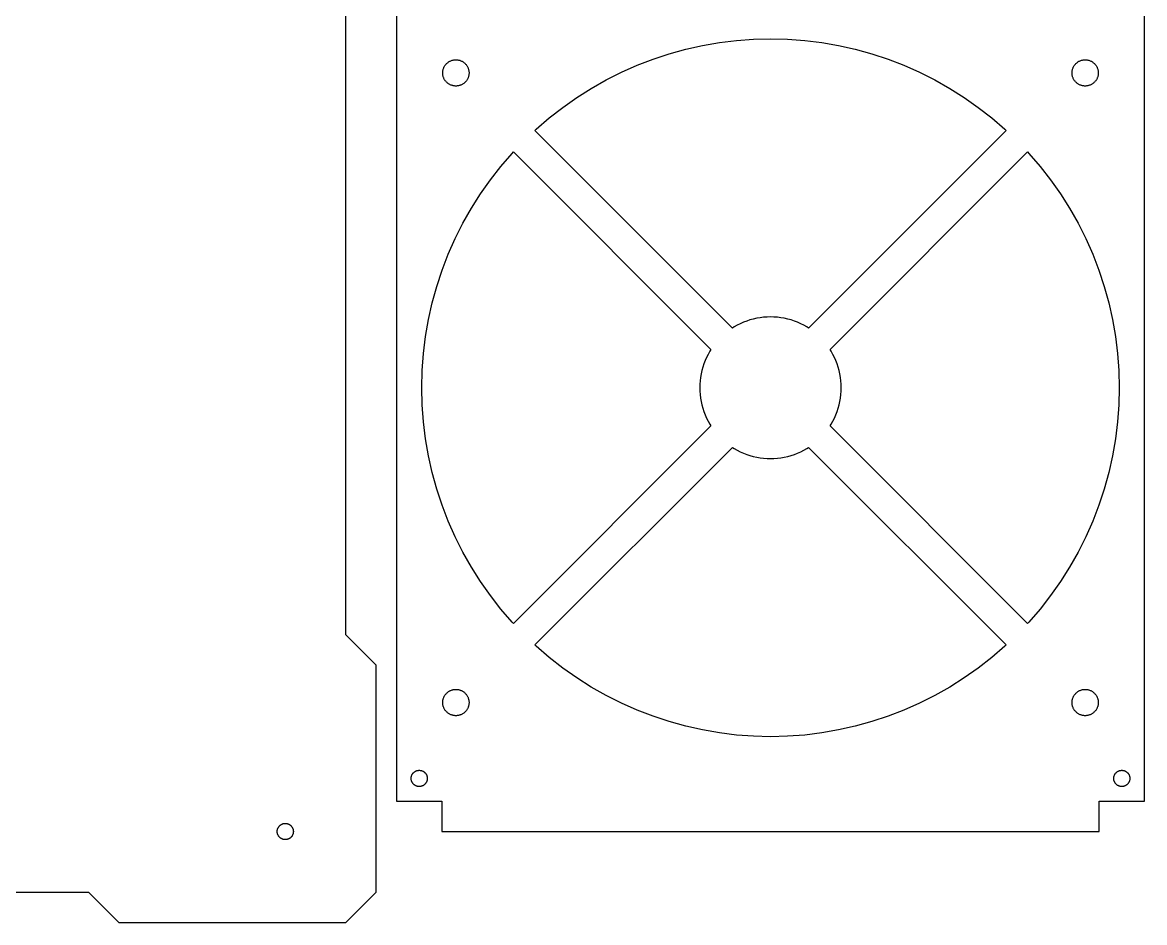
# Model space of a CAD drawing. Header units: metres. Extents: x 4 to 972, y 4 to 512.
# Drawn here: x 650 to 872, y 4 to 182 of the extents above; entities that cross this region are included whole.
import ezdxf

# ---------------------------------------------------------------- set-up
doc = ezdxf.new("R2010")
doc.units = ezdxf.units.M

msp = doc.modelspace()

# ---------------------------------------------------------------- linework, layer by layer
for p, q in [((724, 336), (724, 28)), ((872, 28), (872, 336)), ((714, 60.9117), (714, 303.088)), ((784.539, 177.424), (787.876, 178.003)), ((787.876, 178.003), (791.237, 178.418)), ((791.237, 178.418), (794.614, 178.667)), ((794.614, 178.667), (798, 178.75)), ((798, 178.75), (801.386, 178.667)), ((801.386, 178.667), (804.763, 178.418)), ((804.763, 178.418), (808.124, 178.003)), ((808.124, 178.003), (811.461, 177.424)), ((774.755, 174.717), (777.97, 175.779)), ((777.97, 175.779), (781.234, 176.682)), ((781.234, 176.682), (784.539, 177.424)), ((811.461, 177.424), (814.766, 176.682)), ((814.766, 176.682), (818.03, 175.779)), ((818.03, 175.779), (821.245, 174.717)), ((733.399, 173.112), (733.456, 173.226)), ((733.456, 173.226), (733.519, 173.337)), ((733.519, 173.337), (733.588, 173.445)), ((733.588, 173.445), (733.661, 173.549)), ((733.661, 173.549), (733.74, 173.65)), ((733.74, 173.65), (733.823, 173.747)), ((733.823, 173.747), (733.911, 173.839)), ((733.911, 173.839), (734.003, 173.927)), ((734.003, 173.927), (734.1, 174.01)), ((734.1, 174.01), (734.201, 174.089)), ((734.201, 174.089), (734.305, 174.162)), ((734.305, 174.162), (734.413, 174.231)), ((734.413, 174.231), (734.524, 174.294)), ((734.524, 174.294), (734.638, 174.351)), ((734.638, 174.351), (734.755, 174.403)), ((734.755, 174.403), (734.874, 174.449)), ((734.874, 174.449), (734.995, 174.489)), ((734.995, 174.489), (735.118, 174.523)), ((735.118, 174.523), (735.243, 174.551)), ((735.243, 174.551), (735.368, 174.573)), ((735.368, 174.573), (735.495, 174.588)), ((735.495, 174.588), (735.622, 174.598)), ((735.622, 174.598), (735.75, 174.601)), ((735.75, 174.601), (735.878, 174.598)), ((735.878, 174.598), (736.005, 174.588)), ((736.005, 174.588), (736.132, 174.573)), ((736.132, 174.573), (736.257, 174.551)), ((736.257, 174.551), (736.382, 174.523)), ((736.382, 174.523), (736.505, 174.489)), ((736.505, 174.489), (736.626, 174.449)), ((736.626, 174.449), (736.745, 174.403)), ((736.745, 174.403), (736.862, 174.351)), ((736.862, 174.351), (736.976, 174.294)), ((736.976, 174.294), (737.087, 174.231)), ((737.087, 174.231), (737.195, 174.162)), ((737.195, 174.162), (737.299, 174.089)), ((737.299, 174.089), (737.4, 174.01)), ((737.4, 174.01), (737.497, 173.927)), ((737.497, 173.927), (737.589, 173.839)), ((737.589, 173.839), (737.677, 173.747)), ((737.677, 173.747), (737.76, 173.65)), ((737.76, 173.65), (737.839, 173.549)), ((737.839, 173.549), (737.912, 173.445)), ((737.912, 173.445), (737.981, 173.337)), ((737.981, 173.337), (738.044, 173.226)), ((738.044, 173.226), (738.101, 173.112)), ((768.499, 172.125), (771.595, 173.498)), ((771.595, 173.498), (774.755, 174.717)), ((821.245, 174.717), (824.405, 173.498)), ((824.405, 173.498), (827.501, 172.125)), ((857.899, 173.112), (857.956, 173.226)), ((857.956, 173.226), (858.019, 173.337)), ((858.019, 173.337), (858.088, 173.445)), ((858.088, 173.445), (858.161, 173.549)), ((858.161, 173.549), (858.24, 173.65)), ((858.24, 173.65), (858.323, 173.747)), ((858.323, 173.747), (858.411, 173.839)), ((858.411, 173.839), (858.503, 173.927)), ((858.503, 173.927), (858.6, 174.01)), ((858.6, 174.01), (858.701, 174.089)), ((858.701, 174.089), (858.805, 174.162)), ((858.805, 174.162), (858.913, 174.231)), ((858.913, 174.231), (859.024, 174.294)), ((859.024, 174.294), (859.138, 174.351)), ((859.138, 174.351), (859.255, 174.403)), ((859.255, 174.403), (859.374, 174.449)), ((859.374, 174.449), (859.495, 174.489)), ((859.495, 174.489), (859.618, 174.523)), ((859.618, 174.523), (859.743, 174.551)), ((859.743, 174.551), (859.868, 174.573)), ((859.868, 174.573), (859.995, 174.588)), ((859.995, 174.588), (860.122, 174.598)), ((860.122, 174.598), (860.25, 174.601)), ((860.25, 174.601), (860.378, 174.598)), ((860.378, 174.598), (860.505, 174.588)), ((860.505, 174.588), (860.632, 174.573)), ((860.632, 174.573), (860.757, 174.551)), ((860.757, 174.551), (860.882, 174.523)), ((860.882, 174.523), (861.005, 174.489)), ((861.005, 174.489), (861.126, 174.449)), ((861.126, 174.449), (861.245, 174.403)), ((861.245, 174.403), (861.362, 174.351)), ((861.362, 174.351), (861.476, 174.294)), ((861.476, 174.294), (861.587, 174.231)), ((861.587, 174.231), (861.695, 174.162)), ((861.695, 174.162), (861.799, 174.089)), ((861.799, 174.089), (861.9, 174.01)), ((861.9, 174.01), (861.997, 173.927)), ((861.997, 173.927), (862.089, 173.839)), ((862.089, 173.839), (862.177, 173.747)), ((862.177, 173.747), (862.26, 173.65)), ((862.26, 173.65), (862.339, 173.549)), ((862.339, 173.549), (862.412, 173.445)), ((862.412, 173.445), (862.481, 173.337)), ((862.481, 173.337), (862.544, 173.226)), ((862.544, 173.226), (862.601, 173.112)), ((733.149, 172), (733.152, 172.128)), ((733.152, 171.872), (733.149, 172)), ((733.152, 172.128), (733.162, 172.255)), ((733.162, 171.745), (733.152, 171.872)), ((733.162, 172.255), (733.177, 172.382)), ((733.177, 171.618), (733.162, 171.745)), ((733.177, 172.382), (733.199, 172.507)), ((733.199, 171.493), (733.177, 171.618)), ((733.199, 172.507), (733.227, 172.632)), ((733.227, 171.368), (733.199, 171.493)), ((733.227, 172.632), (733.261, 172.755)), ((733.261, 171.245), (733.227, 171.368)), ((733.261, 172.755), (733.301, 172.876)), ((733.301, 171.124), (733.261, 171.245)), ((733.301, 172.876), (733.347, 172.995)), ((733.347, 171.005), (733.301, 171.124)), ((733.347, 172.995), (733.399, 173.112)), ((733.399, 170.888), (733.347, 171.005)), ((738.101, 173.112), (738.153, 172.995)), ((738.153, 171.005), (738.101, 170.888)), ((738.153, 172.995), (738.199, 172.876)), ((738.199, 171.124), (738.153, 171.005)), ((738.199, 172.876), (738.239, 172.755)), ((738.239, 171.245), (738.199, 171.124)), ((738.239, 172.755), (738.273, 172.632)), ((738.273, 171.368), (738.239, 171.245)), ((738.273, 172.632), (738.301, 172.507)), ((738.301, 171.493), (738.273, 171.368)), ((738.301, 172.507), (738.323, 172.382)), ((738.323, 171.618), (738.301, 171.493)), ((738.323, 172.382), (738.338, 172.255)), ((738.338, 171.745), (738.323, 171.618)), ((738.338, 172.255), (738.348, 172.128)), ((738.348, 171.872), (738.338, 171.745)), ((738.348, 172.128), (738.351, 172)), ((738.351, 172), (738.348, 171.872)), ((765.474, 170.603), (768.499, 172.125)), ((827.501, 172.125), (830.526, 170.603)), ((857.649, 172), (857.652, 172.128)), ((857.652, 171.872), (857.649, 172)), ((857.652, 172.128), (857.662, 172.255)), ((857.662, 171.745), (857.652, 171.872)), ((857.662, 172.255), (857.677, 172.382)), ((857.677, 171.618), (857.662, 171.745)), ((857.677, 172.382), (857.699, 172.507)), ((857.699, 171.493), (857.677, 171.618)), ((857.699, 172.507), (857.727, 172.632)), ((857.727, 171.368), (857.699, 171.493)), ((857.727, 172.632), (857.761, 172.755)), ((857.761, 171.245), (857.727, 171.368)), ((857.761, 172.755), (857.801, 172.876)), ((857.801, 171.124), (857.761, 171.245)), ((857.801, 172.876), (857.847, 172.995)), ((857.847, 171.005), (857.801, 171.124)), ((857.847, 172.995), (857.899, 173.112)), ((857.899, 170.888), (857.847, 171.005)), ((862.601, 173.112), (862.653, 172.995)), ((862.653, 171.005), (862.601, 170.888)), ((862.653, 172.995), (862.699, 172.876)), ((862.699, 171.124), (862.653, 171.005)), ((862.699, 172.876), (862.739, 172.755)), ((862.739, 171.245), (862.699, 171.124)), ((862.739, 172.755), (862.773, 172.632)), ((862.773, 171.368), (862.739, 171.245)), ((862.773, 172.632), (862.801, 172.507)), ((862.801, 171.493), (862.773, 171.368)), ((862.801, 172.507), (862.823, 172.382)), ((862.823, 171.618), (862.801, 171.493)), ((862.823, 172.382), (862.838, 172.255)), ((862.838, 171.745), (862.823, 171.618)), ((862.838, 172.255), (862.848, 172.128)), ((862.848, 171.872), (862.838, 171.745)), ((862.848, 172.128), (862.851, 172)), ((862.851, 172), (862.848, 171.872)), ((733.456, 170.774), (733.399, 170.888)), ((733.519, 170.663), (733.456, 170.774)), ((733.588, 170.555), (733.519, 170.663)), ((733.661, 170.451), (733.588, 170.555)), ((733.74, 170.35), (733.661, 170.451)), ((733.823, 170.253), (733.74, 170.35)), ((733.911, 170.161), (733.823, 170.253)), ((734.003, 170.073), (733.911, 170.161)), ((734.1, 169.99), (734.003, 170.073)), ((734.201, 169.911), (734.1, 169.99)), ((734.305, 169.838), (734.201, 169.911)), ((734.413, 169.769), (734.305, 169.838)), ((734.524, 169.706), (734.413, 169.769)), ((734.638, 169.649), (734.524, 169.706)), ((734.755, 169.597), (734.638, 169.649)), ((734.874, 169.551), (734.755, 169.597)), ((734.995, 169.511), (734.874, 169.551)), ((735.118, 169.477), (734.995, 169.511)), ((735.243, 169.449), (735.118, 169.477)), ((735.368, 169.427), (735.243, 169.449)), ((735.495, 169.412), (735.368, 169.427)), ((735.622, 169.402), (735.495, 169.412)), ((735.75, 169.399), (735.622, 169.402)), ((735.878, 169.402), (735.75, 169.399)), ((736.005, 169.412), (735.878, 169.402)), ((736.132, 169.427), (736.005, 169.412)), ((736.257, 169.449), (736.132, 169.427)), ((736.382, 169.477), (736.257, 169.449)), ((736.505, 169.511), (736.382, 169.477)), ((736.626, 169.551), (736.505, 169.511)), ((736.745, 169.597), (736.626, 169.551)), ((736.862, 169.649), (736.745, 169.597)), ((736.976, 169.706), (736.862, 169.649)), ((737.087, 169.769), (736.976, 169.706)), ((737.195, 169.838), (737.087, 169.769)), ((737.299, 169.911), (737.195, 169.838)), ((737.4, 169.99), (737.299, 169.911)), ((737.497, 170.073), (737.4, 169.99)), ((737.589, 170.161), (737.497, 170.073)), ((737.677, 170.253), (737.589, 170.161)), ((737.76, 170.35), (737.677, 170.253)), ((737.839, 170.451), (737.76, 170.35)), ((737.912, 170.555), (737.839, 170.451)), ((737.981, 170.663), (737.912, 170.555)), ((738.044, 170.774), (737.981, 170.663)), ((738.101, 170.888), (738.044, 170.774)), ((759.666, 167.121), (762.527, 168.933)), ((762.527, 168.933), (765.474, 170.603)), ((830.526, 170.603), (833.473, 168.933)), ((833.473, 168.933), (836.334, 167.121)), ((857.956, 170.774), (857.899, 170.888)), ((858.019, 170.663), (857.956, 170.774)), ((858.088, 170.555), (858.019, 170.663)), ((858.161, 170.451), (858.088, 170.555)), ((858.24, 170.35), (858.161, 170.451)), ((858.323, 170.253), (858.24, 170.35)), ((858.411, 170.161), (858.323, 170.253)), ((858.503, 170.073), (858.411, 170.161)), ((858.6, 169.99), (858.503, 170.073)), ((858.701, 169.911), (858.6, 169.99)), ((858.805, 169.838), (858.701, 169.911)), ((858.913, 169.769), (858.805, 169.838)), ((859.024, 169.706), (858.913, 169.769)), ((859.138, 169.649), (859.024, 169.706)), ((859.255, 169.597), (859.138, 169.649)), ((859.374, 169.551), (859.255, 169.597)), ((859.495, 169.511), (859.374, 169.551)), ((859.618, 169.477), (859.495, 169.511)), ((859.743, 169.449), (859.618, 169.477)), ((859.868, 169.427), (859.743, 169.449)), ((859.995, 169.412), (859.868, 169.427)), ((860.122, 169.402), (859.995, 169.412)), ((860.25, 169.399), (860.122, 169.402)), ((860.378, 169.402), (860.25, 169.399)), ((860.505, 169.412), (860.378, 169.402)), ((860.632, 169.427), (860.505, 169.412)), ((860.757, 169.449), (860.632, 169.427)), ((860.882, 169.477), (860.757, 169.449)), ((861.005, 169.511), (860.882, 169.477)), ((861.126, 169.551), (861.005, 169.511)), ((861.245, 169.597), (861.126, 169.551)), ((861.362, 169.649), (861.245, 169.597)), ((861.476, 169.706), (861.362, 169.649)), ((861.587, 169.769), (861.476, 169.706)), ((861.695, 169.838), (861.587, 169.769)), ((861.799, 169.911), (861.695, 169.838)), ((861.9, 169.99), (861.799, 169.911)), ((861.997, 170.073), (861.9, 169.99)), ((862.089, 170.161), (861.997, 170.073)), ((862.177, 170.253), (862.089, 170.161)), ((862.26, 170.35), (862.177, 170.253)), ((862.339, 170.451), (862.26, 170.35)), ((862.412, 170.555), (862.339, 170.451)), ((862.481, 170.663), (862.412, 170.555)), ((862.544, 170.774), (862.481, 170.663)), ((862.601, 170.888), (862.544, 170.774)), ((756.897, 165.171), (759.666, 167.121)), ((836.334, 167.121), (839.103, 165.171)), ((754.227, 163.088), (756.897, 165.171)), ((839.103, 165.171), (841.773, 163.088)), ((751.662, 160.876), (754.227, 163.088)), ((841.773, 163.088), (844.338, 160.876)), ((751.383, 160.61), (751.662, 160.876)), ((790.455, 121.538), (751.383, 160.61)), ((844.617, 160.61), (805.545, 121.538)), ((844.338, 160.876), (844.617, 160.61)), ((744.662, 153.523), (746.874, 156.088)), ((746.874, 156.088), (747.14, 156.367)), ((747.14, 156.367), (786.212, 117.295)), ((809.788, 117.295), (848.86, 156.367)), ((848.86, 156.367), (849.126, 156.088)), ((849.126, 156.088), (851.338, 153.523)), ((742.579, 150.853), (744.662, 153.523)), ((851.338, 153.523), (853.421, 150.853)), ((740.629, 148.084), (742.579, 150.853)), ((853.421, 150.853), (855.371, 148.084)), ((738.817, 145.223), (740.629, 148.084)), ((855.371, 148.084), (857.183, 145.223)), ((737.147, 142.276), (738.817, 145.223)), ((857.183, 145.223), (858.853, 142.276)), ((735.625, 139.251), (737.147, 142.276)), ((858.853, 142.276), (860.375, 139.251)), ((734.252, 136.155), (735.625, 139.251)), ((860.375, 139.251), (861.748, 136.155)), ((733.033, 132.995), (734.252, 136.155)), ((861.748, 136.155), (862.967, 132.995)), ((731.971, 129.78), (733.033, 132.995)), ((862.967, 132.995), (864.029, 129.78)), ((731.068, 126.516), (731.971, 129.78)), ((864.029, 129.78), (864.932, 126.516)), ((730.326, 123.211), (731.068, 126.516)), ((864.932, 126.516), (865.674, 123.211)), ((729.747, 119.874), (730.326, 123.211)), ((792.014, 122.406), (791.4, 122.097)), ((792.642, 122.684), (792.014, 122.406)), ((793.284, 122.932), (792.642, 122.684)), ((793.936, 123.147), (793.284, 122.932)), ((794.598, 123.33), (793.936, 123.147)), ((795.269, 123.481), (794.598, 123.33)), ((795.946, 123.598), (795.269, 123.481)), ((796.628, 123.683), (795.946, 123.598)), ((797.313, 123.733), (796.628, 123.683)), ((798, 123.75), (797.313, 123.733)), ((798.687, 123.733), (798, 123.75)), ((799.372, 123.683), (798.687, 123.733)), ((800.054, 123.598), (799.372, 123.683)), ((800.731, 123.481), (800.054, 123.598)), ((801.402, 123.33), (800.731, 123.481)), ((802.064, 123.147), (801.402, 123.33)), ((802.716, 122.932), (802.064, 123.147)), ((803.358, 122.684), (802.716, 122.932)), ((803.986, 122.406), (803.358, 122.684)), ((804.6, 122.097), (803.986, 122.406)), ((865.674, 123.211), (866.253, 119.874)), ((790.803, 121.758), (790.455, 121.538)), ((791.4, 122.097), (790.803, 121.758)), ((805.197, 121.758), (804.6, 122.097)), ((805.545, 121.538), (805.197, 121.758)), ((729.332, 116.513), (729.747, 119.874)), ((866.253, 119.874), (866.668, 116.513)), ((729.083, 113.136), (729.332, 116.513)), ((785.344, 115.736), (785.066, 115.108)), ((785.653, 116.35), (785.344, 115.736)), ((785.992, 116.947), (785.653, 116.35)), ((786.212, 117.295), (785.992, 116.947)), ((810.008, 116.947), (809.788, 117.295)), ((810.347, 116.35), (810.008, 116.947)), ((810.656, 115.736), (810.347, 116.35)), ((810.934, 115.108), (810.656, 115.736)), ((866.668, 116.513), (866.917, 113.136)), ((784.603, 113.814), (784.42, 113.152)), ((784.818, 114.466), (784.603, 113.814)), ((785.066, 115.108), (784.818, 114.466)), ((811.182, 114.466), (810.934, 115.108)), ((811.397, 113.814), (811.182, 114.466)), ((811.58, 113.152), (811.397, 113.814)), ((729, 109.75), (729.083, 113.136)), ((784.067, 111.122), (784.017, 110.437)), ((784.152, 111.804), (784.067, 111.122)), ((784.269, 112.481), (784.152, 111.804)), ((784.42, 113.152), (784.269, 112.481)), ((811.731, 112.481), (811.58, 113.152)), ((811.848, 111.804), (811.731, 112.481)), ((811.933, 111.122), (811.848, 111.804)), ((811.983, 110.437), (811.933, 111.122)), ((866.917, 113.136), (867, 109.75)), ((729.083, 106.364), (729, 109.75)), ((784.017, 110.437), (784, 109.75)), ((784, 109.75), (784.017, 109.063)), ((784.017, 109.063), (784.067, 108.378)), ((811.933, 108.378), (811.983, 109.063)), ((812, 109.75), (811.983, 110.437)), ((811.983, 109.063), (812, 109.75)), ((867, 109.75), (866.917, 106.364)), ((784.067, 108.378), (784.152, 107.696)), ((784.152, 107.696), (784.269, 107.019)), ((784.269, 107.019), (784.42, 106.348)), ((811.58, 106.348), (811.731, 107.019)), ((811.731, 107.019), (811.848, 107.696)), ((811.848, 107.696), (811.933, 108.378)), ((729.332, 102.987), (729.083, 106.364)), ((784.42, 106.348), (784.603, 105.686)), ((784.603, 105.686), (784.818, 105.034)), ((784.818, 105.034), (785.066, 104.392)), ((785.066, 104.392), (785.344, 103.764)), ((810.656, 103.764), (810.934, 104.392)), ((810.934, 104.392), (811.182, 105.034)), ((811.182, 105.034), (811.397, 105.686)), ((811.397, 105.686), (811.58, 106.348)), ((866.917, 106.364), (866.668, 102.987)), ((729.747, 99.6256), (729.332, 102.987)), ((786.212, 102.205), (747.14, 63.133)), ((785.344, 103.764), (785.653, 103.15)), ((785.653, 103.15), (785.992, 102.553)), ((785.992, 102.553), (786.212, 102.205)), ((809.788, 102.205), (810.008, 102.553)), ((848.86, 63.133), (809.788, 102.205)), ((810.008, 102.553), (810.347, 103.15)), ((810.347, 103.15), (810.656, 103.764)), ((866.668, 102.987), (866.253, 99.6256)), ((730.326, 96.2888), (729.747, 99.6256)), ((751.383, 58.8904), (790.455, 97.9621)), ((790.455, 97.9621), (790.803, 97.7418)), ((790.803, 97.7418), (791.4, 97.4031)), ((804.6, 97.4031), (805.197, 97.7418)), ((805.197, 97.7418), (805.545, 97.9621)), ((805.545, 97.9621), (844.617, 58.8904)), ((866.253, 99.6256), (865.674, 96.2888)), ((731.068, 92.9844), (730.326, 96.2888)), ((791.4, 97.4031), (792.014, 97.0941)), ((792.014, 97.0941), (792.642, 96.8157)), ((792.642, 96.8157), (793.284, 96.5684)), ((793.284, 96.5684), (793.936, 96.3528)), ((793.936, 96.3528), (794.598, 96.1696)), ((794.598, 96.1696), (795.269, 96.019)), ((795.269, 96.019), (795.946, 95.9015)), ((795.946, 95.9015), (796.628, 95.8174)), ((796.628, 95.8174), (797.313, 95.7669)), ((797.313, 95.7669), (798, 95.75)), ((798, 95.75), (798.687, 95.7669)), ((798.687, 95.7669), (799.372, 95.8174)), ((799.372, 95.8174), (800.054, 95.9015)), ((800.054, 95.9015), (800.731, 96.019)), ((800.731, 96.019), (801.402, 96.1696)), ((801.402, 96.1696), (802.064, 96.3528)), ((802.064, 96.3528), (802.716, 96.5684)), ((802.716, 96.5684), (803.358, 96.8157)), ((803.358, 96.8157), (803.986, 97.0941)), ((803.986, 97.0941), (804.6, 97.4031)), ((865.674, 96.2888), (864.932, 92.9844)), ((731.971, 89.7204), (731.068, 92.9844)), ((864.932, 92.9844), (864.029, 89.7204)), ((733.033, 86.5046), (731.971, 89.7204)), ((864.029, 89.7204), (862.967, 86.5046)), ((734.252, 83.3448), (733.033, 86.5046)), ((862.967, 86.5046), (861.748, 83.3448)), ((735.625, 80.2487), (734.252, 83.3448)), ((861.748, 83.3448), (860.375, 80.2487)), ((737.147, 77.2236), (735.625, 80.2487)), ((860.375, 80.2487), (858.853, 77.2236)), ((738.817, 74.2769), (737.147, 77.2236)), ((858.853, 77.2236), (857.183, 74.2769)), ((740.629, 71.4157), (738.817, 74.2769)), ((857.183, 74.2769), (855.371, 71.4157)), ((742.579, 68.6468), (740.629, 71.4157)), ((855.371, 71.4157), (853.421, 68.6468)), ((744.662, 65.9769), (742.579, 68.6468)), ((853.421, 68.6468), (851.338, 65.9769)), ((746.874, 63.4124), (744.662, 65.9769)), ((851.338, 65.9769), (849.126, 63.4124)), ((747.14, 63.133), (746.874, 63.4124)), ((849.126, 63.4124), (848.86, 63.133)), ((720, 54.9117), (714, 60.9117)), ((751.662, 58.6244), (751.383, 58.8904)), ((754.227, 56.4123), (751.662, 58.6244)), ((844.338, 58.6244), (841.773, 56.4123)), ((844.617, 58.8904), (844.338, 58.6244)), ((756.897, 54.3287), (754.227, 56.4123)), ((841.773, 56.4123), (839.103, 54.3287)), ((720, 10), (720, 54.9117)), ((759.666, 52.3786), (756.897, 54.3287)), ((839.103, 54.3287), (836.334, 52.3786)), ((762.527, 50.5667), (759.666, 52.3786)), ((836.334, 52.3786), (833.473, 50.5667)), ((733.519, 48.8371), (733.588, 48.9449)), ((733.588, 48.9449), (733.661, 49.0493)), ((733.661, 49.0493), (733.74, 49.1499)), ((733.74, 49.1499), (733.823, 49.2466)), ((733.823, 49.2466), (733.911, 49.339)), ((733.911, 49.339), (734.003, 49.427)), ((734.003, 49.427), (734.1, 49.5104)), ((734.1, 49.5104), (734.201, 49.5889)), ((734.201, 49.5889), (734.305, 49.6624)), ((734.305, 49.6624), (734.413, 49.7307)), ((734.413, 49.7307), (734.524, 49.7937)), ((734.524, 49.7937), (734.638, 49.8511)), ((734.638, 49.8511), (734.755, 49.9028)), ((734.755, 49.9028), (734.874, 49.9487)), ((734.874, 49.9487), (734.995, 49.9888)), ((734.995, 49.9888), (735.118, 50.0228)), ((735.118, 50.0228), (735.243, 50.0508)), ((735.243, 50.0508), (735.368, 50.0726)), ((735.368, 50.0726), (735.495, 50.0882)), ((735.495, 50.0882), (735.622, 50.0976)), ((735.622, 50.0976), (735.75, 50.1008)), ((735.75, 50.1008), (735.878, 50.0976)), ((735.878, 50.0976), (736.005, 50.0882)), ((736.005, 50.0882), (736.132, 50.0726)), ((736.132, 50.0726), (736.257, 50.0508)), ((736.257, 50.0508), (736.382, 50.0228)), ((736.382, 50.0228), (736.505, 49.9888)), ((736.505, 49.9888), (736.626, 49.9487)), ((736.626, 49.9487), (736.745, 49.9028)), ((736.745, 49.9028), (736.862, 49.8511)), ((736.862, 49.8511), (736.976, 49.7937)), ((736.976, 49.7937), (737.087, 49.7307)), ((737.087, 49.7307), (737.195, 49.6624)), ((737.195, 49.6624), (737.299, 49.5889)), ((737.299, 49.5889), (737.4, 49.5104)), ((737.4, 49.5104), (737.497, 49.427)), ((737.497, 49.427), (737.589, 49.339)), ((737.589, 49.339), (737.677, 49.2466)), ((737.677, 49.2466), (737.76, 49.1499)), ((737.76, 49.1499), (737.839, 49.0493)), ((737.839, 49.0493), (737.912, 48.9449)), ((737.912, 48.9449), (737.981, 48.8371)), ((765.474, 48.8974), (762.527, 50.5667)), ((768.499, 47.3747), (765.474, 48.8974)), ((830.526, 48.8974), (827.501, 47.3747)), ((833.473, 50.5667), (830.526, 48.8974)), ((858.019, 48.8371), (858.088, 48.9449)), ((858.088, 48.9449), (858.161, 49.0493)), ((858.161, 49.0493), (858.24, 49.1499)), ((858.24, 49.1499), (858.323, 49.2466)), ((858.323, 49.2466), (858.411, 49.339)), ((858.411, 49.339), (858.503, 49.427)), ((858.503, 49.427), (858.6, 49.5104)), ((858.6, 49.5104), (858.701, 49.5889)), ((858.701, 49.5889), (858.805, 49.6624)), ((858.805, 49.6624), (858.913, 49.7307)), ((858.913, 49.7307), (859.024, 49.7937)), ((859.024, 49.7937), (859.138, 49.8511)), ((859.138, 49.8511), (859.255, 49.9028)), ((859.255, 49.9028), (859.374, 49.9487)), ((859.374, 49.9487), (859.495, 49.9888)), ((859.495, 49.9888), (859.618, 50.0228)), ((859.618, 50.0228), (859.743, 50.0508)), ((859.743, 50.0508), (859.868, 50.0726)), ((859.868, 50.0726), (859.995, 50.0882)), ((859.995, 50.0882), (860.122, 50.0976)), ((860.122, 50.0976), (860.25, 50.1008)), ((860.25, 50.1008), (860.378, 50.0976)), ((860.378, 50.0976), (860.505, 50.0882)), ((860.505, 50.0882), (860.632, 50.0726)), ((860.632, 50.0726), (860.757, 50.0508)), ((860.757, 50.0508), (860.882, 50.0228)), ((860.882, 50.0228), (861.005, 49.9888)), ((861.005, 49.9888), (861.126, 49.9487)), ((861.126, 49.9487), (861.245, 49.9028)), ((861.245, 49.9028), (861.362, 49.8511)), ((861.362, 49.8511), (861.476, 49.7937)), ((861.476, 49.7937), (861.587, 49.7307)), ((861.587, 49.7307), (861.695, 49.6624)), ((861.695, 49.6624), (861.799, 49.5889)), ((861.799, 49.5889), (861.9, 49.5104)), ((861.9, 49.5104), (861.997, 49.427)), ((861.997, 49.427), (862.089, 49.339)), ((862.089, 49.339), (862.177, 49.2466)), ((862.177, 49.2466), (862.26, 49.1499)), ((862.26, 49.1499), (862.339, 49.0493)), ((862.339, 49.0493), (862.412, 48.9449)), ((862.412, 48.9449), (862.481, 48.8371)), ((733.149, 47.5), (733.152, 47.6276)), ((733.152, 47.3724), (733.149, 47.5)), ((733.152, 47.6276), (733.162, 47.7549)), ((733.162, 47.2451), (733.152, 47.3724)), ((733.162, 47.7549), (733.177, 47.8816)), ((733.177, 47.1184), (733.162, 47.2451)), ((733.177, 47.8816), (733.199, 48.0074)), ((733.199, 46.9926), (733.177, 47.1184)), ((733.199, 48.0074), (733.227, 48.1319)), ((733.227, 46.8681), (733.199, 46.9926)), ((733.227, 48.1319), (733.261, 48.255)), ((733.261, 46.745), (733.227, 46.8681)), ((733.261, 48.255), (733.301, 48.3762)), ((733.301, 46.6238), (733.261, 46.745)), ((733.301, 48.3762), (733.347, 48.4953)), ((733.347, 46.5047), (733.301, 46.6238)), ((733.347, 48.4953), (733.399, 48.612)), ((733.399, 48.612), (733.456, 48.726)), ((733.456, 48.726), (733.519, 48.8371)), ((737.981, 48.8371), (738.044, 48.726)), ((738.044, 48.726), (738.101, 48.612)), ((738.101, 48.612), (738.153, 48.4953)), ((738.153, 48.4953), (738.199, 48.3762)), ((738.199, 46.6238), (738.153, 46.5047)), ((738.199, 48.3762), (738.239, 48.255)), ((738.239, 46.745), (738.199, 46.6238)), ((738.239, 48.255), (738.273, 48.1319)), ((738.273, 46.8681), (738.239, 46.745)), ((738.273, 48.1319), (738.301, 48.0074)), ((738.301, 46.9926), (738.273, 46.8681)), ((738.301, 48.0074), (738.323, 47.8816)), ((738.323, 47.1184), (738.301, 46.9926)), ((738.323, 47.8816), (738.338, 47.7549)), ((738.338, 47.2451), (738.323, 47.1184)), ((738.338, 47.7549), (738.348, 47.6276)), ((738.348, 47.3724), (738.338, 47.2451)), ((738.348, 47.6276), (738.351, 47.5)), ((738.351, 47.5), (738.348, 47.3724)), ((771.595, 46.0023), (768.499, 47.3747)), ((827.501, 47.3747), (824.405, 46.0023)), ((857.649, 47.5), (857.652, 47.6276)), ((857.652, 47.3724), (857.649, 47.5)), ((857.652, 47.6276), (857.662, 47.7549)), ((857.662, 47.2451), (857.652, 47.3724)), ((857.662, 47.7549), (857.677, 47.8816)), ((857.677, 47.1184), (857.662, 47.2451)), ((857.677, 47.8816), (857.699, 48.0074)), ((857.699, 46.9926), (857.677, 47.1184)), ((857.699, 48.0074), (857.727, 48.1319)), ((857.727, 46.8681), (857.699, 46.9926)), ((857.727, 48.1319), (857.761, 48.255)), ((857.761, 46.745), (857.727, 46.8681)), ((857.761, 48.255), (857.801, 48.3762)), ((857.801, 46.6238), (857.761, 46.745)), ((857.801, 48.3762), (857.847, 48.4953)), ((857.847, 46.5047), (857.801, 46.6238)), ((857.847, 48.4953), (857.899, 48.612)), ((857.899, 48.612), (857.956, 48.726)), ((857.956, 48.726), (858.019, 48.8371)), ((862.481, 48.8371), (862.544, 48.726)), ((862.544, 48.726), (862.601, 48.612)), ((862.601, 48.612), (862.653, 48.4953)), ((862.653, 48.4953), (862.699, 48.3762)), ((862.699, 46.6238), (862.653, 46.5047)), ((862.699, 48.3762), (862.739, 48.255)), ((862.739, 46.745), (862.699, 46.6238)), ((862.739, 48.255), (862.773, 48.1319)), ((862.773, 46.8681), (862.739, 46.745)), ((862.773, 48.1319), (862.801, 48.0074)), ((862.801, 46.9926), (862.773, 46.8681)), ((862.801, 48.0074), (862.823, 47.8816)), ((862.823, 47.1184), (862.801, 46.9926)), ((862.823, 47.8816), (862.838, 47.7549)), ((862.838, 47.2451), (862.823, 47.1184)), ((862.838, 47.7549), (862.848, 47.6276)), ((862.848, 47.3724), (862.838, 47.2451)), ((862.848, 47.6276), (862.851, 47.5)), ((862.851, 47.5), (862.848, 47.3724)), ((733.399, 46.388), (733.347, 46.5047)), ((733.456, 46.274), (733.399, 46.388)), ((733.519, 46.1629), (733.456, 46.274)), ((733.588, 46.0551), (733.519, 46.1629)), ((733.661, 45.9507), (733.588, 46.0551)), ((733.74, 45.8501), (733.661, 45.9507)), ((733.823, 45.7534), (733.74, 45.8501)), ((733.911, 45.661), (733.823, 45.7534)), ((734.003, 45.573), (733.911, 45.661)), ((734.1, 45.4896), (734.003, 45.573)), ((734.201, 45.4111), (734.1, 45.4896)), ((734.305, 45.3376), (734.201, 45.4111)), ((734.413, 45.2693), (734.305, 45.3376)), ((734.524, 45.2063), (734.413, 45.2693)), ((734.638, 45.1489), (734.524, 45.2063)), ((734.755, 45.0972), (734.638, 45.1489)), ((734.874, 45.0513), (734.755, 45.0972)), ((734.995, 45.0112), (734.874, 45.0513)), ((735.118, 44.9772), (734.995, 45.0112)), ((735.243, 44.9492), (735.118, 44.9772)), ((735.368, 44.9274), (735.243, 44.9492)), ((735.495, 44.9118), (735.368, 44.9274)), ((735.622, 44.9024), (735.495, 44.9118)), ((735.75, 44.8992), (735.622, 44.9024)), ((735.878, 44.9024), (735.75, 44.8992)), ((736.005, 44.9118), (735.878, 44.9024)), ((736.132, 44.9274), (736.005, 44.9118)), ((736.257, 44.9492), (736.132, 44.9274)), ((736.382, 44.9772), (736.257, 44.9492)), ((736.505, 45.0112), (736.382, 44.9772)), ((736.626, 45.0513), (736.505, 45.0112)), ((736.745, 45.0972), (736.626, 45.0513)), ((736.862, 45.1489), (736.745, 45.0972)), ((736.976, 45.2063), (736.862, 45.1489)), ((737.087, 45.2693), (736.976, 45.2063)), ((737.195, 45.3376), (737.087, 45.2693)), ((737.299, 45.4111), (737.195, 45.3376)), ((737.4, 45.4896), (737.299, 45.4111)), ((737.497, 45.573), (737.4, 45.4896)), ((737.589, 45.661), (737.497, 45.573)), ((737.677, 45.7534), (737.589, 45.661)), ((737.76, 45.8501), (737.677, 45.7534)), ((737.839, 45.9507), (737.76, 45.8501)), ((737.912, 46.0551), (737.839, 45.9507)), ((737.981, 46.1629), (737.912, 46.0551)), ((738.044, 46.274), (737.981, 46.1629)), ((738.101, 46.388), (738.044, 46.274)), ((738.153, 46.5047), (738.101, 46.388)), ((774.755, 44.7835), (771.595, 46.0023)), ((777.97, 43.7211), (774.755, 44.7835)), ((821.245, 44.7835), (818.03, 43.7211)), ((824.405, 46.0023), (821.245, 44.7835)), ((857.899, 46.388), (857.847, 46.5047)), ((857.956, 46.274), (857.899, 46.388)), ((858.019, 46.1629), (857.956, 46.274)), ((858.088, 46.0551), (858.019, 46.1629)), ((858.161, 45.9507), (858.088, 46.0551)), ((858.24, 45.8501), (858.161, 45.9507)), ((858.323, 45.7534), (858.24, 45.8501)), ((858.411, 45.661), (858.323, 45.7534)), ((858.503, 45.573), (858.411, 45.661)), ((858.6, 45.4896), (858.503, 45.573)), ((858.701, 45.4111), (858.6, 45.4896)), ((858.805, 45.3376), (858.701, 45.4111)), ((858.913, 45.2693), (858.805, 45.3376)), ((859.024, 45.2063), (858.913, 45.2693)), ((859.138, 45.1489), (859.024, 45.2063)), ((859.255, 45.0972), (859.138, 45.1489)), ((859.374, 45.0513), (859.255, 45.0972)), ((859.495, 45.0112), (859.374, 45.0513)), ((859.618, 44.9772), (859.495, 45.0112)), ((859.743, 44.9492), (859.618, 44.9772)), ((859.868, 44.9274), (859.743, 44.9492)), ((859.995, 44.9118), (859.868, 44.9274)), ((860.122, 44.9024), (859.995, 44.9118)), ((860.25, 44.8992), (860.122, 44.9024)), ((860.378, 44.9024), (860.25, 44.8992)), ((860.505, 44.9118), (860.378, 44.9024)), ((860.632, 44.9274), (860.505, 44.9118)), ((860.757, 44.9492), (860.632, 44.9274)), ((860.882, 44.9772), (860.757, 44.9492)), ((861.005, 45.0112), (860.882, 44.9772)), ((861.126, 45.0513), (861.005, 45.0112)), ((861.245, 45.0972), (861.126, 45.0513)), ((861.362, 45.1489), (861.245, 45.0972)), ((861.476, 45.2063), (861.362, 45.1489)), ((861.587, 45.2693), (861.476, 45.2063)), ((861.695, 45.3376), (861.587, 45.2693)), ((861.799, 45.4111), (861.695, 45.3376)), ((861.9, 45.4896), (861.799, 45.4111)), ((861.997, 45.573), (861.9, 45.4896)), ((862.089, 45.661), (861.997, 45.573)), ((862.177, 45.7534), (862.089, 45.661)), ((862.26, 45.8501), (862.177, 45.7534)), ((862.339, 45.9507), (862.26, 45.8501)), ((862.412, 46.0551), (862.339, 45.9507)), ((862.481, 46.1629), (862.412, 46.0551)), ((862.544, 46.274), (862.481, 46.1629)), ((862.601, 46.388), (862.544, 46.274)), ((862.653, 46.5047), (862.601, 46.388)), ((781.234, 42.8178), (777.97, 43.7211)), ((784.539, 42.0758), (781.234, 42.8178)), ((814.766, 42.8178), (811.461, 42.0758)), ((818.03, 43.7211), (814.766, 42.8178)), ((787.876, 41.4968), (784.539, 42.0758)), ((791.237, 41.0823), (787.876, 41.4968)), ((794.614, 40.8331), (791.237, 41.0823)), ((798, 40.75), (794.614, 40.8331)), ((801.386, 40.8331), (798, 40.75)), ((804.763, 41.0823), (801.386, 40.8331)), ((808.124, 41.4968), (804.763, 41.0823)), ((811.461, 42.0758), (808.124, 41.4968)), ((727.089, 33.2544), (727.127, 33.3228)), ((727.127, 33.3228), (727.169, 33.3892)), ((727.169, 33.3892), (727.214, 33.4534)), ((727.214, 33.4534), (727.263, 33.5153)), ((727.263, 33.5153), (727.314, 33.5748)), ((727.314, 33.5748), (727.368, 33.6317)), ((727.368, 33.6317), (727.425, 33.6859)), ((727.425, 33.6859), (727.485, 33.7372)), ((727.485, 33.7372), (727.547, 33.7855)), ((727.547, 33.7855), (727.611, 33.8307)), ((727.611, 33.8307), (727.677, 33.8728)), ((727.677, 33.8728), (727.746, 33.9115)), ((727.746, 33.9115), (727.816, 33.9468)), ((727.816, 33.9468), (727.888, 33.9786)), ((727.888, 33.9786), (727.961, 34.0069)), ((727.961, 34.0069), (728.035, 34.0315)), ((728.035, 34.0315), (728.111, 34.0525)), ((728.111, 34.0525), (728.188, 34.0697)), ((728.188, 34.0697), (728.265, 34.0831)), ((728.265, 34.0831), (728.343, 34.0927)), ((728.343, 34.0927), (728.421, 34.0985)), ((728.421, 34.0985), (728.5, 34.1004)), ((728.5, 34.1004), (728.579, 34.0985)), ((728.579, 34.0985), (728.657, 34.0927)), ((728.657, 34.0927), (728.735, 34.0831)), ((728.735, 34.0831), (728.812, 34.0697)), ((728.812, 34.0697), (728.889, 34.0525)), ((728.889, 34.0525), (728.965, 34.0315)), ((728.965, 34.0315), (729.039, 34.0069)), ((729.039, 34.0069), (729.112, 33.9786)), ((729.112, 33.9786), (729.184, 33.9468)), ((729.184, 33.9468), (729.254, 33.9115)), ((729.254, 33.9115), (729.323, 33.8728)), ((729.323, 33.8728), (729.389, 33.8307)), ((729.389, 33.8307), (729.453, 33.7855)), ((729.453, 33.7855), (729.515, 33.7372)), ((729.515, 33.7372), (729.575, 33.6859)), ((729.575, 33.6859), (729.632, 33.6317)), ((729.632, 33.6317), (729.686, 33.5748)), ((729.686, 33.5748), (729.737, 33.5153)), ((729.737, 33.5153), (729.785, 33.4534)), ((729.785, 33.4534), (729.831, 33.3892)), ((729.831, 33.3892), (729.873, 33.3228)), ((729.873, 33.3228), (729.911, 33.2544)), ((866.089, 33.2544), (866.127, 33.3228)), ((866.127, 33.3228), (866.169, 33.3892)), ((866.169, 33.3892), (866.215, 33.4534)), ((866.215, 33.4534), (866.263, 33.5153)), ((866.263, 33.5153), (866.314, 33.5748)), ((866.314, 33.5748), (866.368, 33.6317)), ((866.368, 33.6317), (866.425, 33.6859)), ((866.425, 33.6859), (866.485, 33.7372)), ((866.485, 33.7372), (866.547, 33.7855)), ((866.547, 33.7855), (866.611, 33.8307)), ((866.611, 33.8307), (866.677, 33.8728)), ((866.677, 33.8728), (866.746, 33.9115)), ((866.746, 33.9115), (866.816, 33.9468)), ((866.816, 33.9468), (866.888, 33.9786)), ((866.888, 33.9786), (866.961, 34.0069)), ((866.961, 34.0069), (867.035, 34.0315)), ((867.035, 34.0315), (867.111, 34.0525)), ((867.111, 34.0525), (867.188, 34.0697)), ((867.188, 34.0697), (867.265, 34.0831)), ((867.265, 34.0831), (867.343, 34.0927)), ((867.343, 34.0927), (867.421, 34.0985)), ((867.421, 34.0985), (867.5, 34.1004)), ((867.5, 34.1004), (867.579, 34.0985)), ((867.579, 34.0985), (867.657, 34.0927)), ((867.657, 34.0927), (867.735, 34.0831)), ((867.735, 34.0831), (867.812, 34.0697)), ((867.812, 34.0697), (867.889, 34.0525)), ((867.889, 34.0525), (867.965, 34.0315)), ((867.965, 34.0315), (868.039, 34.0069)), ((868.039, 34.0069), (868.112, 33.9786)), ((868.112, 33.9786), (868.184, 33.9468)), ((868.184, 33.9468), (868.254, 33.9115)), ((868.254, 33.9115), (868.323, 33.8728)), ((868.323, 33.8728), (868.389, 33.8307)), ((868.389, 33.8307), (868.453, 33.7855)), ((868.453, 33.7855), (868.515, 33.7372)), ((868.515, 33.7372), (868.575, 33.6859)), ((868.575, 33.6859), (868.632, 33.6317)), ((868.632, 33.6317), (868.686, 33.5748)), ((868.686, 33.5748), (868.737, 33.5153)), ((868.737, 33.5153), (868.785, 33.4534)), ((868.785, 33.4534), (868.831, 33.3892)), ((868.831, 33.3892), (868.873, 33.3228)), ((868.873, 33.3228), (868.911, 33.2544)), ((726.9, 32.5), (726.901, 32.5785)), ((726.901, 32.4215), (726.9, 32.5)), ((726.901, 32.5785), (726.907, 32.6569)), ((726.907, 32.3431), (726.901, 32.4215)), ((726.907, 32.6569), (726.917, 32.7348)), ((726.917, 32.2652), (726.907, 32.3431)), ((726.917, 32.7348), (726.93, 32.8122)), ((726.93, 32.1878), (726.917, 32.2652)), ((726.93, 32.8122), (726.948, 32.8889)), ((726.948, 32.1111), (726.93, 32.1878)), ((726.948, 32.8889), (726.968, 32.9646)), ((726.968, 32.0354), (726.948, 32.1111)), ((726.968, 32.9646), (726.993, 33.0392)), ((726.993, 31.9608), (726.968, 32.0354)), ((726.993, 33.0392), (727.021, 33.1125)), ((727.021, 31.8875), (726.993, 31.9608)), ((727.021, 33.1125), (727.053, 33.1843)), ((727.053, 31.8157), (727.021, 31.8875)), ((727.053, 33.1843), (727.089, 33.2544)), ((727.089, 31.7456), (727.053, 31.8157)), ((727.127, 31.6772), (727.089, 31.7456)), ((727.169, 31.6108), (727.127, 31.6772)), ((727.214, 31.5466), (727.169, 31.6108)), ((727.263, 31.4847), (727.214, 31.5466)), ((727.314, 31.4252), (727.263, 31.4847)), ((727.368, 31.3683), (727.314, 31.4252)), ((727.425, 31.3141), (727.368, 31.3683)), ((727.485, 31.2628), (727.425, 31.3141)), ((727.547, 31.2145), (727.485, 31.2628)), ((727.611, 31.1693), (727.547, 31.2145)), ((727.677, 31.1272), (727.611, 31.1693)), ((727.746, 31.0885), (727.677, 31.1272)), ((727.816, 31.0532), (727.746, 31.0885)), ((729.254, 31.0885), (729.184, 31.0532)), ((729.323, 31.1272), (729.254, 31.0885)), ((729.389, 31.1693), (729.323, 31.1272)), ((729.453, 31.2145), (729.389, 31.1693)), ((729.515, 31.2628), (729.453, 31.2145)), ((729.575, 31.3141), (729.515, 31.2628)), ((729.632, 31.3683), (729.575, 31.3141)), ((729.686, 31.4252), (729.632, 31.3683)), ((729.737, 31.4847), (729.686, 31.4252)), ((729.785, 31.5466), (729.737, 31.4847)), ((729.831, 31.6108), (729.785, 31.5466)), ((729.873, 31.6772), (729.831, 31.6108)), ((729.911, 31.7456), (729.873, 31.6772)), ((729.911, 33.2544), (729.947, 33.1843)), ((729.947, 31.8157), (729.911, 31.7456)), ((729.947, 33.1843), (729.979, 33.1125)), ((729.979, 31.8875), (729.947, 31.8157)), ((729.979, 33.1125), (730.007, 33.0392)), ((730.007, 31.9608), (729.979, 31.8875)), ((730.007, 33.0392), (730.032, 32.9646)), ((730.032, 32.0354), (730.007, 31.9608)), ((730.032, 32.9646), (730.052, 32.8889)), ((730.052, 32.1111), (730.032, 32.0354)), ((730.052, 32.8889), (730.07, 32.8122)), ((730.07, 32.1878), (730.052, 32.1111)), ((730.07, 32.8122), (730.083, 32.7348)), ((730.083, 32.2652), (730.07, 32.1878)), ((730.083, 32.7348), (730.093, 32.6569)), ((730.093, 32.3431), (730.083, 32.2652)), ((730.093, 32.6569), (730.099, 32.5785)), ((730.099, 32.4215), (730.093, 32.3431)), ((730.099, 32.5785), (730.1, 32.5)), ((730.1, 32.5), (730.099, 32.4215)), ((865.9, 32.5), (865.901, 32.5785)), ((865.901, 32.4215), (865.9, 32.5)), ((865.901, 32.5785), (865.907, 32.6569)), ((865.907, 32.3431), (865.901, 32.4215)), ((865.907, 32.6569), (865.917, 32.7348)), ((865.917, 32.2652), (865.907, 32.3431)), ((865.917, 32.7348), (865.93, 32.8122)), ((865.93, 32.1878), (865.917, 32.2652)), ((865.93, 32.8122), (865.948, 32.8889)), ((865.948, 32.1111), (865.93, 32.1878)), ((865.948, 32.8889), (865.968, 32.9646)), ((865.968, 32.0354), (865.948, 32.1111)), ((865.968, 32.9646), (865.993, 33.0392)), ((865.993, 31.9608), (865.968, 32.0354)), ((865.993, 33.0392), (866.021, 33.1125)), ((866.021, 31.8875), (865.993, 31.9608)), ((866.021, 33.1125), (866.053, 33.1843)), ((866.053, 31.8157), (866.021, 31.8875)), ((866.053, 33.1843), (866.089, 33.2544)), ((866.089, 31.7456), (866.053, 31.8157)), ((866.127, 31.6772), (866.089, 31.7456)), ((866.169, 31.6108), (866.127, 31.6772)), ((866.215, 31.5466), (866.169, 31.6108)), ((866.263, 31.4847), (866.215, 31.5466)), ((866.314, 31.4252), (866.263, 31.4847)), ((866.368, 31.3683), (866.314, 31.4252)), ((866.425, 31.3141), (866.368, 31.3683)), ((866.485, 31.2628), (866.425, 31.3141)), ((866.547, 31.2145), (866.485, 31.2628)), ((866.611, 31.1693), (866.547, 31.2145)), ((866.677, 31.1272), (866.611, 31.1693)), ((866.746, 31.0885), (866.677, 31.1272)), ((866.816, 31.0532), (866.746, 31.0885)), ((868.254, 31.0885), (868.184, 31.0532)), ((868.323, 31.1272), (868.254, 31.0885)), ((868.389, 31.1693), (868.323, 31.1272)), ((868.453, 31.2145), (868.389, 31.1693)), ((868.515, 31.2628), (868.453, 31.2145)), ((868.575, 31.3141), (868.515, 31.2628)), ((868.632, 31.3683), (868.575, 31.3141)), ((868.686, 31.4252), (868.632, 31.3683)), ((868.737, 31.4847), (868.686, 31.4252)), ((868.785, 31.5466), (868.737, 31.4847)), ((868.831, 31.6108), (868.785, 31.5466)), ((868.873, 31.6772), (868.831, 31.6108)), ((868.911, 31.7456), (868.873, 31.6772)), ((868.911, 33.2544), (868.947, 33.1843)), ((868.947, 31.8157), (868.911, 31.7456)), ((868.947, 33.1843), (868.979, 33.1125)), ((868.979, 31.8875), (868.947, 31.8157)), ((868.979, 33.1125), (869.007, 33.0392)), ((869.007, 31.9608), (868.979, 31.8875)), ((869.007, 33.0392), (869.032, 32.9646)), ((869.032, 32.0354), (869.007, 31.9608)), ((869.032, 32.9646), (869.052, 32.8889)), ((869.052, 32.1111), (869.032, 32.0354)), ((869.052, 32.8889), (869.07, 32.8122)), ((869.07, 32.1878), (869.052, 32.1111)), ((869.07, 32.8122), (869.083, 32.7348)), ((869.083, 32.2652), (869.07, 32.1878)), ((869.083, 32.7348), (869.093, 32.6569)), ((869.093, 32.3431), (869.083, 32.2652)), ((869.093, 32.6569), (869.099, 32.5785)), ((869.099, 32.4215), (869.093, 32.3431)), ((869.099, 32.5785), (869.1, 32.5)), ((869.1, 32.5), (869.099, 32.4215)), ((727.888, 31.0214), (727.816, 31.0532)), ((727.961, 30.9931), (727.888, 31.0214)), ((728.035, 30.9685), (727.961, 30.9931)), ((728.111, 30.9475), (728.035, 30.9685)), ((728.188, 30.9303), (728.111, 30.9475)), ((728.265, 30.9169), (728.188, 30.9303)), ((728.343, 30.9073), (728.265, 30.9169)), ((728.421, 30.9015), (728.343, 30.9073)), ((728.5, 30.8996), (728.421, 30.9015)), ((728.579, 30.9015), (728.5, 30.8996)), ((728.657, 30.9073), (728.579, 30.9015)), ((728.735, 30.9169), (728.657, 30.9073)), ((728.812, 30.9303), (728.735, 30.9169)), ((728.889, 30.9475), (728.812, 30.9303)), ((728.965, 30.9685), (728.889, 30.9475)), ((729.039, 30.9931), (728.965, 30.9685)), ((729.112, 31.0214), (729.039, 30.9931)), ((729.184, 31.0532), (729.112, 31.0214)), ((866.888, 31.0214), (866.816, 31.0532)), ((866.961, 30.9931), (866.888, 31.0214)), ((867.035, 30.9685), (866.961, 30.9931)), ((867.111, 30.9475), (867.035, 30.9685)), ((867.188, 30.9303), (867.111, 30.9475)), ((867.265, 30.9169), (867.188, 30.9303)), ((867.343, 30.9073), (867.265, 30.9169)), ((867.421, 30.9015), (867.343, 30.9073)), ((867.5, 30.8996), (867.421, 30.9015)), ((867.579, 30.9015), (867.5, 30.8996)), ((867.657, 30.9073), (867.579, 30.9015)), ((867.735, 30.9169), (867.657, 30.9073)), ((867.812, 30.9303), (867.735, 30.9169)), ((867.889, 30.9475), (867.812, 30.9303)), ((867.965, 30.9685), (867.889, 30.9475)), ((868.039, 30.9931), (867.965, 30.9685)), ((868.112, 31.0214), (868.039, 30.9931)), ((868.184, 31.0532), (868.112, 31.0214)), ((724, 28), (733, 28)), ((733, 28), (733, 22)), ((863, 28), (872, 28)), ((863, 22), (863, 28)), ((700.407, 22.1569), (700.417, 22.2348)), ((700.417, 22.2348), (700.43, 22.3122)), ((700.43, 22.3122), (700.448, 22.3889)), ((700.448, 22.3889), (700.468, 22.4646)), ((700.468, 22.4646), (700.493, 22.5392)), ((700.493, 22.5392), (700.521, 22.6125)), ((700.521, 22.6125), (700.553, 22.6843)), ((700.553, 22.6843), (700.589, 22.7544)), ((700.589, 22.7544), (700.627, 22.8228)), ((700.627, 22.8228), (700.669, 22.8892)), ((700.669, 22.8892), (700.714, 22.9534)), ((700.714, 22.9534), (700.763, 23.0153)), ((700.763, 23.0153), (700.814, 23.0748)), ((700.814, 23.0748), (700.868, 23.1317)), ((700.868, 23.1317), (700.925, 23.1859)), ((700.925, 23.1859), (700.985, 23.2372)), ((700.985, 23.2372), (701.047, 23.2855)), ((701.047, 23.2855), (701.111, 23.3307)), ((701.111, 23.3307), (701.177, 23.3727)), ((701.177, 23.3727), (701.246, 23.4115)), ((701.246, 23.4115), (701.316, 23.4468)), ((701.316, 23.4468), (701.388, 23.4786)), ((701.388, 23.4786), (701.461, 23.5069)), ((701.461, 23.5069), (701.535, 23.5315)), ((701.535, 23.5315), (701.611, 23.5525)), ((701.611, 23.5525), (701.688, 23.5697)), ((701.688, 23.5697), (701.765, 23.5831)), ((701.765, 23.5831), (701.843, 23.5927)), ((701.843, 23.5927), (701.921, 23.5985)), ((701.921, 23.5985), (702, 23.6004)), ((702, 23.6004), (702.079, 23.5985)), ((702.079, 23.5985), (702.157, 23.5927)), ((702.157, 23.5927), (702.235, 23.5831)), ((702.235, 23.5831), (702.312, 23.5697)), ((702.312, 23.5697), (702.389, 23.5525)), ((702.389, 23.5525), (702.465, 23.5315)), ((702.465, 23.5315), (702.539, 23.5069)), ((702.539, 23.5069), (702.612, 23.4786)), ((702.612, 23.4786), (702.684, 23.4468)), ((702.684, 23.4468), (702.754, 23.4115)), ((702.754, 23.4115), (702.823, 23.3727)), ((702.823, 23.3727), (702.889, 23.3307)), ((702.889, 23.3307), (702.953, 23.2855)), ((702.953, 23.2855), (703.015, 23.2372)), ((703.015, 23.2372), (703.075, 23.1859)), ((703.075, 23.1859), (703.132, 23.1317)), ((703.132, 23.1317), (703.186, 23.0748)), ((703.186, 23.0748), (703.237, 23.0153)), ((703.237, 23.0153), (703.286, 22.9534)), ((703.286, 22.9534), (703.331, 22.8892)), ((703.331, 22.8892), (703.373, 22.8228)), ((703.373, 22.8228), (703.411, 22.7544)), ((703.411, 22.7544), (703.447, 22.6843)), ((703.447, 22.6843), (703.479, 22.6125)), ((703.479, 22.6125), (703.507, 22.5392)), ((703.507, 22.5392), (703.532, 22.4646)), ((703.532, 22.4646), (703.552, 22.3889)), ((703.552, 22.3889), (703.57, 22.3122)), ((703.57, 22.3122), (703.583, 22.2348)), ((703.583, 22.2348), (703.593, 22.1569)), ((700.4, 22), (700.401, 22.0785)), ((700.401, 21.9215), (700.4, 22)), ((700.401, 22.0785), (700.407, 22.1569)), ((700.407, 21.8431), (700.401, 21.9215)), ((700.417, 21.7652), (700.407, 21.8431)), ((700.43, 21.6878), (700.417, 21.7652)), ((700.448, 21.6111), (700.43, 21.6878)), ((700.468, 21.5354), (700.448, 21.6111)), ((700.493, 21.4608), (700.468, 21.5354)), ((700.521, 21.3875), (700.493, 21.4608)), ((700.553, 21.3157), (700.521, 21.3875)), ((700.589, 21.2455), (700.553, 21.3157)), ((700.627, 21.1772), (700.589, 21.2455)), ((700.669, 21.1108), (700.627, 21.1772)), ((700.714, 21.0466), (700.669, 21.1108)), ((700.763, 20.9847), (700.714, 21.0466)), ((700.814, 20.9252), (700.763, 20.9847)), ((700.868, 20.8683), (700.814, 20.9252)), ((700.925, 20.8141), (700.868, 20.8683)), ((700.985, 20.7628), (700.925, 20.8141)), ((701.047, 20.7145), (700.985, 20.7628)), ((701.111, 20.6693), (701.047, 20.7145)), ((701.177, 20.6272), (701.111, 20.6693)), ((701.246, 20.5885), (701.177, 20.6272)), ((701.316, 20.5532), (701.246, 20.5885)), ((701.388, 20.5214), (701.316, 20.5532)), ((701.461, 20.4931), (701.388, 20.5214)), ((701.535, 20.4685), (701.461, 20.4931)), ((701.611, 20.4475), (701.535, 20.4685)), ((701.688, 20.4303), (701.611, 20.4475)), ((701.765, 20.4169), (701.688, 20.4303)), ((701.843, 20.4072), (701.765, 20.4169)), ((701.921, 20.4015), (701.843, 20.4072)), ((702, 20.3995), (701.921, 20.4015)), ((702.079, 20.4015), (702, 20.3995)), ((702.157, 20.4072), (702.079, 20.4015)), ((702.235, 20.4169), (702.157, 20.4072)), ((702.312, 20.4303), (702.235, 20.4169)), ((702.389, 20.4475), (702.312, 20.4303)), ((702.465, 20.4685), (702.389, 20.4475)), ((702.539, 20.4931), (702.465, 20.4685)), ((702.612, 20.5214), (702.539, 20.4931)), ((702.684, 20.5532), (702.612, 20.5214)), ((702.754, 20.5885), (702.684, 20.5532)), ((702.823, 20.6272), (702.754, 20.5885)), ((702.889, 20.6693), (702.823, 20.6272)), ((702.953, 20.7145), (702.889, 20.6693)), ((703.015, 20.7628), (702.953, 20.7145)), ((703.075, 20.8141), (703.015, 20.7628)), ((703.132, 20.8683), (703.075, 20.8141)), ((703.186, 20.9252), (703.132, 20.8683)), ((703.237, 20.9847), (703.186, 20.9252)), ((703.286, 21.0466), (703.237, 20.9847)), ((703.331, 21.1108), (703.286, 21.0466)), ((703.373, 21.1772), (703.331, 21.1108)), ((703.411, 21.2455), (703.373, 21.1772)), ((703.447, 21.3157), (703.411, 21.2455)), ((703.479, 21.3875), (703.447, 21.3157)), ((703.507, 21.4608), (703.479, 21.3875)), ((703.532, 21.5354), (703.507, 21.4608)), ((703.552, 21.6111), (703.532, 21.5354)), ((703.57, 21.6878), (703.552, 21.6111)), ((703.583, 21.7652), (703.57, 21.6878)), ((703.593, 21.8431), (703.583, 21.7652)), ((703.593, 22.1569), (703.599, 22.0785)), ((703.599, 21.9215), (703.593, 21.8431)), ((703.599, 22.0785), (703.6, 22)), ((703.6, 22), (703.599, 21.9215)), ((733, 22), (863, 22)), ((420.912, 10), (663.088, 10)), ((663.088, 10), (669.088, 4)), ((714, 4), (720, 10)), ((669.088, 4), (714, 4))]:
    msp.add_line(p, q)

doc.saveas('drawing.dxf')
